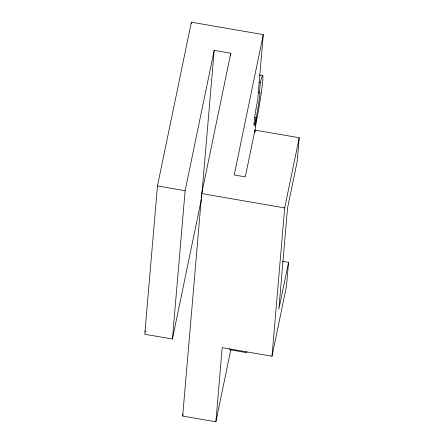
<?xml version="1.0" encoding="UTF-8"?>
<svg xmlns="http://www.w3.org/2000/svg" width="444" height="444" viewBox="0 0 444 444"><rect width="100%" height="100%" fill="white"/><g stroke="black" fill="none" stroke-linecap="round" stroke-linejoin="round"><path stroke-width="0.67" d="M258.081 92.624L259.44 92.857L259.535 92.568A16.866 0.899 -80.2 0 1 257.731 109.474A16.866 0.899 -80.2 0 1 253.935 124.642A16.866 0.899 -80.2 0 1 257.703 99.883L263.286 34.621L191.381 22.2L157.47 185.936L144.777 334.26L172.433 339.038L201.36 199.373M191.259 23.576L191.381 22.2M172.433 339.038L185.126 190.715L214.191 50.366L230.786 53.236L230.547 55.994M230.863 349.406L215.867 421.8L182.678 416.067L201.72 193.584L230.786 53.236M201.559 198.002L201.792 195.243M201.97 193.173L214.191 50.366M215.867 421.8L222.216 347.641L272 356.238L286.53 286.064L288.561 262.332L282.434 261.277M254.801 132.129L254.973 130.098L299.223 137.74L297.191 161.472L287.507 208.258L278.871 309.113L288.561 262.332M254.945 132.079L256.177 117.682L254.828 117.449M259.44 92.857L260.301 82.784L261.166 79.337A33.727 1.798 -80.2 0 1 262.16 86.28A33.727 1.798 -80.2 0 1 255.417 126.584M272 356.238L284.693 207.914L299.223 137.74M145.199 332.229L145.477 330.88M182.678 416.067L183.1 414.036M263.286 34.621L234.221 174.969L245.282 176.879L254.973 130.098M259.34 74.992L262.737 75.574M258.946 82.551L260.301 82.784M157.47 185.936L185.126 190.715M201.72 193.584L284.693 207.914M229.975 349.778L246.564 352.641M230.331 349.323A19.675 1.049 -80.2 0 1 229.848 348.906M246.919 352.192A19.675 1.049 -80.2 0 1 246.442 351.776"/></g></svg>
